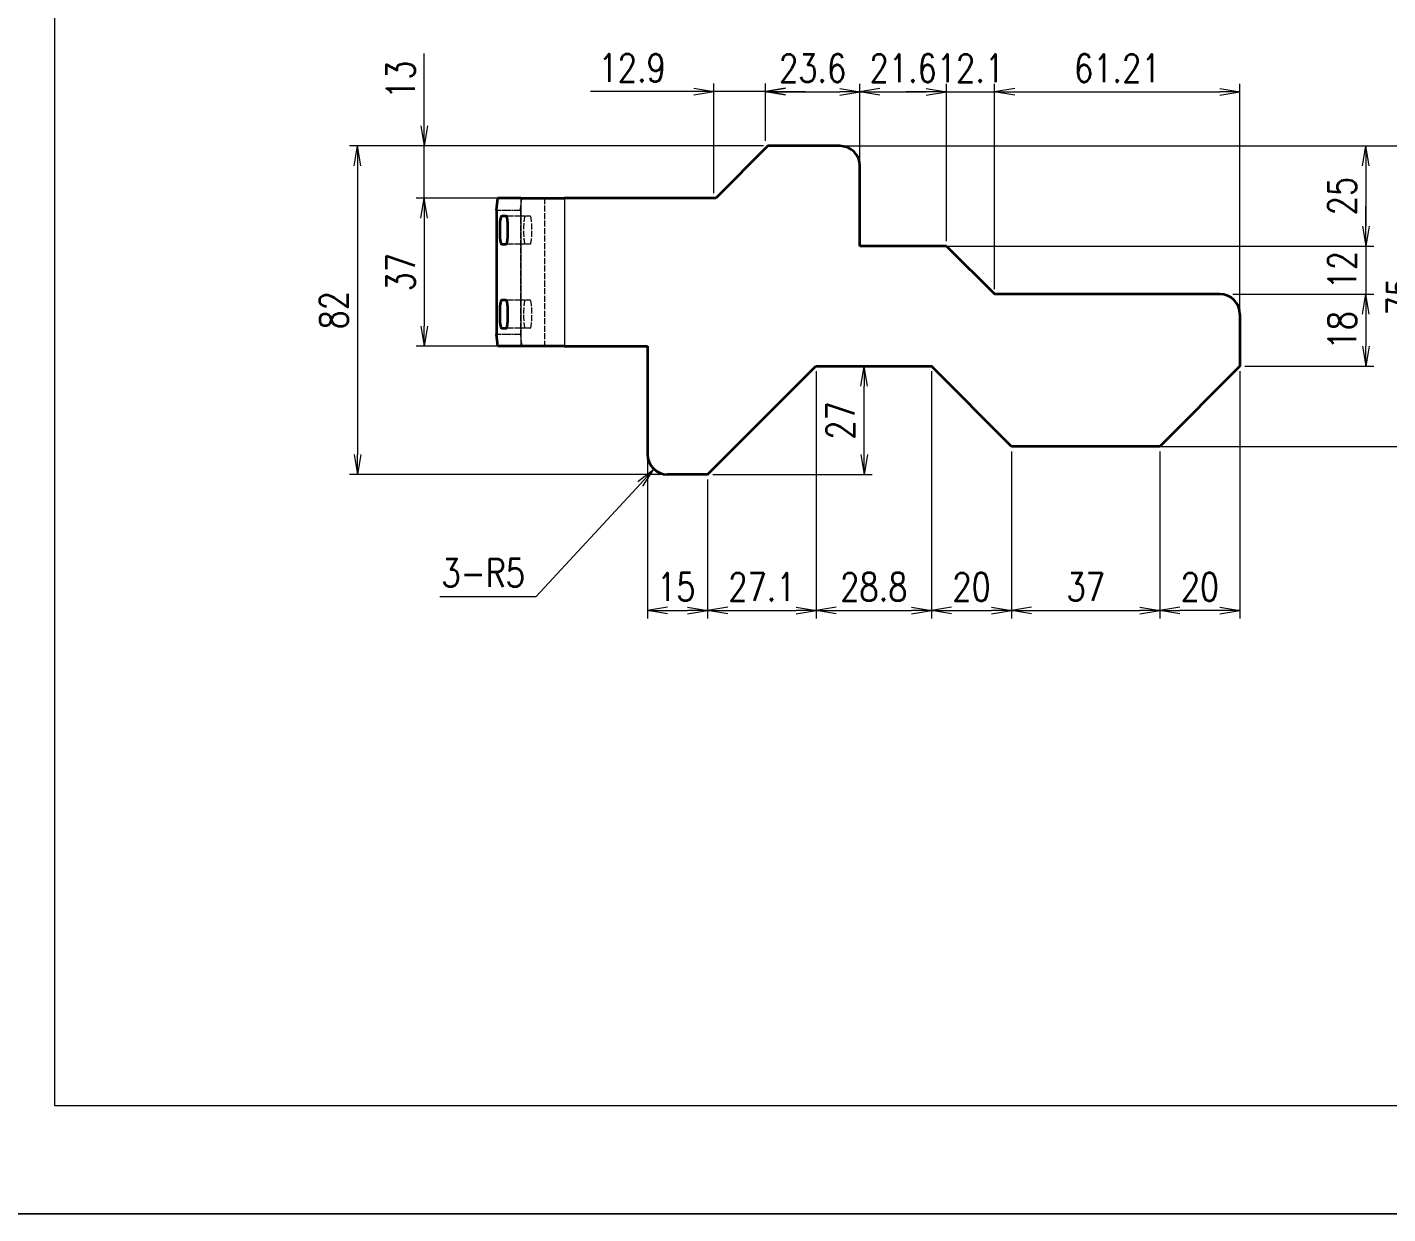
# Model space of a CAD drawing. Header units: millimetres. Extents: x 151684 to 153209, y -40906 to -39954.
# Drawn here: x 152199.3 to 152538.9, y -40906.3 to -40610.1 of the extents above; entities that cross this region are included whole.
import ezdxf

# ---------------------------------------------------------------- set-up
doc = ezdxf.new("R2010")
doc.units = ezdxf.units.MM
doc.header["$LTSCALE"] = 0.5
doc.linetypes.add('AM_ISO02W050x2', pattern=[3.75, 3, -0.75])
for name, color, linetype, lineweight in [('图框', 7, 'Continuous', 18), ('细实线', 3, 'Continuous', 18), ('虚线', 1, 'AM_ISO02W050x2', 18)]:
    doc.layers.add(name, color=color, linetype=linetype, lineweight=lineweight)
doc.layers.add('打印', color=7, linetype='Continuous', lineweight=15, plot=False)
doc.layers.add('打印-禁用', color=7, linetype='Continuous', lineweight=15, plot=False)
doc.styles.add('DIM', font='romans.shx', dxfattribs={"width": 0.8, "bigfont": 'bigfont.shx'})
doc.dimstyles.new('DEH 1-2$0', dxfattribs={"dimscale": 2, "dimtxt": 3.5, "dimasz": 2.5, "dimexe": 1, "dimexo": 0.625, "dimgap": 1.2, "dimtad": 1, "dimdsep": 46, "dimtxsty": 'DIM', "dimblk": 'OPEN', "dimcen": 0, "dimclrd": 8, "dimclre": 8, "dimclrt": 2, "dimazin": 2, "dimtfac": 0.5, "dimtmove": 0, "dimatfit": 3, "dimldrblk": 'OPEN', "dimfxl": 0, "dimtolj": 2, "dimlwd": 18, "dimlwe": 18, "dimarcsym": 0})
doc.dimstyles.new('DEH 1-2$4', dxfattribs={"dimscale": 2, "dimtxt": 3.5, "dimasz": 2.5, "dimexe": 1, "dimexo": 0.625, "dimgap": 1.2, "dimtad": 1, "dimtoh": 1, "dimdsep": 46, "dimtxsty": 'DIM', "dimblk": 'OPEN', "dimcen": 0, "dimclrd": 8, "dimclre": 8, "dimclrt": 2, "dimazin": 2, "dimtfac": 0.5, "dimtofl": 0, "dimtmove": 0, "dimatfit": 3, "dimldrblk": 'OPEN', "dimfxl": 0, "dimtolj": 2, "dimlwd": 18, "dimlwe": 18, "dimarcsym": 0})

# ---------------------------------------------------------------- blocks, each defined once
blk = doc.blocks.new('GZDEH零件A3图框V01版')
at = {"layer": '图框', "linetype": 'Continuous'}
for p, q in [((2882.49, -1554.46), (2882.49, -1832.96)), ((2882.49, -1832.96), (3272.49, -1832.96))]:
    blk.add_line(p, q, dxfattribs=at)
at = {"layer": '打印-禁用', "linetype": 'Continuous'}
blk.add_line((2857.49, -1846.46), (3277.49, -1846.46), dxfattribs=at)
blk = doc.blocks.new('DEH A3')
at = {"layer": '图框'}
blk.add_blockref('GZDEH零件A3图框V01版', (-2857.49, 1846.46), dxfattribs=at)
blk = doc.blocks.new('_Open')
at = {"color": 0, "linetype": 'ByBlock', "lineweight": -2}
for p, q in [((-1, 0.167), (0, 0)), ((-1, -0.167), (0, 0)), ((0, 0), (-1, 0))]:
    blk.add_line(p, q, dxfattribs=at)
blk = doc.blocks.new('*D26')
at = {"layer": 'Defpoints', "color": 0, "transparency": 16777216}
for p in [(152384.29, -40639.78), (152281.75, -40721.78), (152359.12, -40721.78)]:
    blk.add_point(p, dxfattribs=at)
at = {"layer": '细实线', "color": 8, "lineweight": 18, "transparency": 16777216}
for p, q in [((152383.04, -40639.78), (152279.75, -40639.78)), ((152281.75, -40644.78), (152281.75, -40716.78)), ((152357.87, -40721.78), (152279.75, -40721.78))]:
    blk.add_line(p, q, dxfattribs=at)
at = {"layer": '细实线', "color": 8, "lineweight": 18, "transparency": 16777216, "xscale": 5, "yscale": 5, "zscale": 5}
for p, rotation in [((152281.75, -40639.78), 90), ((152281.75, -40721.78), 270)]:
    blk.add_blockref('_Open', p, dxfattribs=dict(at, rotation=rotation))
at = {"layer": '细实线', "color": 2, "transparency": 16777216, "insert": (152275.85, -40680.78), "char_height": 7, "attachment_point": 5, "rotation": 90, "style": 'DIM'}
blk.add_mtext('\\A2;82', dxfattribs=at)
blk = doc.blocks.new('*D27')
at = {"layer": 'Defpoints', "color": 0, "transparency": 16777216}
for p in [(152298.4, -40639.78), (152383.56, -40639.78), (152323.79, -40652.78)]:
    blk.add_point(p, dxfattribs=at)
at = {"layer": '细实线', "color": 8, "lineweight": 18, "transparency": 16777216}
for p, q in [((152298.4, -40634.78), (152298.4, -40616.71)), ((152382.31, -40639.78), (152296.4, -40639.78)), ((152298.4, -40652.78), (152298.4, -40639.78)), ((152322.54, -40652.78), (152296.4, -40652.78)), ((152298.4, -40657.78), (152298.4, -40662.78))]:
    blk.add_line(p, q, dxfattribs=at)
at = {"layer": '细实线', "color": 8, "lineweight": 18, "transparency": 16777216, "xscale": 5, "yscale": 5, "zscale": 5}
for p, rotation in [((152298.4, -40639.78), 270), ((152298.4, -40652.78), 90)]:
    blk.add_blockref('_Open', p, dxfattribs=dict(at, rotation=rotation))
at = {"layer": '细实线', "color": 2, "transparency": 16777216, "insert": (152292.5, -40623.25), "char_height": 7, "attachment_point": 5, "rotation": 90, "style": 'DIM'}
blk.add_mtext('\\A2;13', dxfattribs=at)
blk = doc.blocks.new('*D28')
at = {"layer": 'Defpoints', "color": 0, "transparency": 16777216}
for p in [(152323.79, -40652.78), (152298.4, -40689.78), (152323.79, -40689.78)]:
    blk.add_point(p, dxfattribs=at)
at = {"layer": '细实线', "color": 8, "lineweight": 18, "transparency": 16777216}
for p, q in [((152322.54, -40652.78), (152296.4, -40652.78)), ((152298.4, -40657.78), (152298.4, -40684.78)), ((152322.54, -40689.78), (152296.4, -40689.78))]:
    blk.add_line(p, q, dxfattribs=at)
at = {"layer": '细实线', "color": 8, "lineweight": 18, "transparency": 16777216, "xscale": 5, "yscale": 5, "zscale": 5}
for p, rotation in [((152298.4, -40652.78), 90), ((152298.4, -40689.78), 270)]:
    blk.add_blockref('_Open', p, dxfattribs=dict(at, rotation=rotation))
at = {"layer": '细实线', "color": 2, "transparency": 16777216, "insert": (152292.5, -40671.28), "char_height": 7, "attachment_point": 5, "rotation": 90, "style": 'DIM'}
blk.add_mtext('\\A2;37', dxfattribs=at)
blk = doc.blocks.new('*D29')
at = {"layer": 'Defpoints', "color": 0, "transparency": 16777216}
for p in [(152383.56, -40626.17), (152383.56, -40639.78), (152370.66, -40652.78)]:
    blk.add_point(p, dxfattribs=at)
at = {"layer": '细实线', "color": 8, "lineweight": 18, "transparency": 16777216}
for p, q in [((152370.66, -40651.53), (152370.66, -40624.17)), ((152383.56, -40638.53), (152383.56, -40624.17)), ((152365.66, -40626.17), (152339.86, -40626.17)), ((152383.56, -40626.17), (152370.66, -40626.17)), ((152388.56, -40626.17), (152393.56, -40626.17))]:
    blk.add_line(p, q, dxfattribs=at)
at = {"layer": '细实线', "color": 8, "lineweight": 18, "transparency": 16777216, "xscale": 5, "yscale": 5, "zscale": 5}
blk.add_blockref('_Open', (152370.66, -40626.17), dxfattribs=at)
at = {"layer": '细实线', "color": 8, "lineweight": 18, "transparency": 16777216, "xscale": 5, "yscale": 5, "zscale": 5, "rotation": 180}
blk.add_blockref('_Open', (152383.56, -40626.17), dxfattribs=at)
at = {"layer": '细实线', "color": 2, "transparency": 16777216, "insert": (152350.26, -40620.27), "char_height": 7, "attachment_point": 5, "style": 'DIM'}
blk.add_mtext('\\A2;12.9', dxfattribs=at)
blk = doc.blocks.new('*D30')
at = {"layer": 'Defpoints', "color": 0, "transparency": 16777216}
for p in [(152407.12, -40626.29), (152383.56, -40639.78), (152407.12, -40644.78)]:
    blk.add_point(p, dxfattribs=at)
at = {"layer": '细实线', "color": 8, "lineweight": 18, "transparency": 16777216}
for p, q in [((152383.56, -40638.53), (152383.56, -40624.29)), ((152407.12, -40643.53), (152407.12, -40624.29)), ((152388.56, -40626.29), (152402.12, -40626.29))]:
    blk.add_line(p, q, dxfattribs=at)
at = {"layer": '细实线', "color": 8, "lineweight": 18, "transparency": 16777216, "xscale": 5, "yscale": 5, "zscale": 5, "rotation": 180}
blk.add_blockref('_Open', (152383.56, -40626.29), dxfattribs=at)
at = {"layer": '细实线', "color": 8, "lineweight": 18, "transparency": 16777216, "xscale": 5, "yscale": 5, "zscale": 5}
blk.add_blockref('_Open', (152407.12, -40626.29), dxfattribs=at)
at = {"layer": '细实线', "color": 2, "transparency": 16777216, "insert": (152395.34, -40620.39), "char_height": 7, "attachment_point": 5, "style": 'DIM'}
blk.add_mtext('\\A2;23.6', dxfattribs=at)
blk = doc.blocks.new('*D31')
at = {"layer": 'Defpoints', "color": 0, "transparency": 16777216}
for p in [(152428.69, -40626.29), (152407.12, -40644.78), (152428.69, -40664.78)]:
    blk.add_point(p, dxfattribs=at)
at = {"layer": '细实线', "color": 8, "lineweight": 18, "transparency": 16777216}
for p, q in [((152407.12, -40643.53), (152407.12, -40624.29)), ((152428.69, -40663.53), (152428.69, -40624.29)), ((152412.12, -40626.29), (152423.69, -40626.29))]:
    blk.add_line(p, q, dxfattribs=at)
at = {"layer": '细实线', "color": 8, "lineweight": 18, "transparency": 16777216, "xscale": 5, "yscale": 5, "zscale": 5, "rotation": 180}
blk.add_blockref('_Open', (152407.12, -40626.29), dxfattribs=at)
at = {"layer": '细实线', "color": 8, "lineweight": 18, "transparency": 16777216, "xscale": 5, "yscale": 5, "zscale": 5}
blk.add_blockref('_Open', (152428.69, -40626.29), dxfattribs=at)
at = {"layer": '细实线', "color": 2, "transparency": 16777216, "insert": (152417.91, -40620.39), "char_height": 7, "attachment_point": 5, "style": 'DIM'}
blk.add_mtext('\\A2;21.6', dxfattribs=at)
blk = doc.blocks.new('*D32')
at = {"layer": 'Defpoints', "color": 0, "transparency": 16777216}
for p in [(152440.75, -40626.29), (152428.69, -40664.78), (152440.75, -40676.78)]:
    blk.add_point(p, dxfattribs=at)
at = {"layer": '细实线', "color": 8, "lineweight": 18, "transparency": 16777216}
for p, q in [((152428.69, -40663.53), (152428.69, -40624.29)), ((152440.75, -40675.53), (152440.75, -40624.29)), ((152423.69, -40626.29), (152418.69, -40626.29)), ((152428.69, -40626.29), (152440.75, -40626.29)), ((152445.75, -40626.29), (152450.75, -40626.29))]:
    blk.add_line(p, q, dxfattribs=at)
at = {"layer": '细实线', "color": 8, "lineweight": 18, "transparency": 16777216, "xscale": 5, "yscale": 5, "zscale": 5}
blk.add_blockref('_Open', (152428.69, -40626.29), dxfattribs=at)
at = {"layer": '细实线', "color": 8, "lineweight": 18, "transparency": 16777216, "xscale": 5, "yscale": 5, "zscale": 5, "rotation": 180}
blk.add_blockref('_Open', (152440.75, -40626.29), dxfattribs=at)
at = {"layer": '细实线', "color": 2, "transparency": 16777216, "insert": (152434.72, -40620.39), "char_height": 7, "attachment_point": 5, "style": 'DIM'}
blk.add_mtext('\\A2;12.1', dxfattribs=at)
blk = doc.blocks.new('*D33')
at = {"layer": 'Defpoints', "color": 0, "transparency": 16777216}
for p in [(152407.12, -40639.78), (152425.85, -40664.78), (152533.38, -40664.78)]:
    blk.add_point(p, dxfattribs=at)
at = {"layer": '细实线', "color": 8, "lineweight": 18, "transparency": 16777216}
for p, q in [((152408.37, -40639.78), (152535.38, -40639.78)), ((152533.38, -40644.78), (152533.38, -40659.78)), ((152427.1, -40664.78), (152535.38, -40664.78))]:
    blk.add_line(p, q, dxfattribs=at)
at = {"layer": '细实线', "color": 8, "lineweight": 18, "transparency": 16777216, "xscale": 5, "yscale": 5, "zscale": 5}
for p, rotation in [((152533.38, -40639.78), 90), ((152533.38, -40664.78), 270)]:
    blk.add_blockref('_Open', p, dxfattribs=dict(at, rotation=rotation))
at = {"layer": '细实线', "color": 2, "transparency": 16777216, "insert": (152527.48, -40652.28), "char_height": 7, "attachment_point": 5, "rotation": 90, "style": 'DIM'}
blk.add_mtext('\\A2;25', dxfattribs=at)
blk = doc.blocks.new('*D34')
at = {"layer": 'Defpoints', "color": 0, "transparency": 16777216}
for p in [(152428.48, -40664.78), (152506.29, -40676.78), (152533.38, -40676.78)]:
    blk.add_point(p, dxfattribs=at)
at = {"layer": '细实线', "color": 8, "lineweight": 18, "transparency": 16777216}
for p, q in [((152533.38, -40659.78), (152533.38, -40654.78)), ((152429.73, -40664.78), (152535.38, -40664.78)), ((152533.38, -40664.78), (152533.38, -40676.78)), ((152507.54, -40676.78), (152535.38, -40676.78)), ((152533.38, -40681.78), (152533.38, -40686.78))]:
    blk.add_line(p, q, dxfattribs=at)
at = {"layer": '细实线', "color": 8, "lineweight": 18, "transparency": 16777216, "xscale": 5, "yscale": 5, "zscale": 5}
for p, rotation in [((152533.38, -40664.78), 270), ((152533.38, -40676.78), 90)]:
    blk.add_blockref('_Open', p, dxfattribs=dict(at, rotation=rotation))
at = {"layer": '细实线', "color": 2, "transparency": 16777216, "insert": (152527.48, -40670.78), "char_height": 7, "attachment_point": 5, "rotation": 90, "style": 'DIM'}
blk.add_mtext('\\A2;12', dxfattribs=at)
blk = doc.blocks.new('*D35')
at = {"layer": 'Defpoints', "color": 0, "transparency": 16777216}
for p in [(152498.98, -40676.78), (152501.96, -40694.78), (152533.38, -40694.78)]:
    blk.add_point(p, dxfattribs=at)
at = {"layer": '细实线', "color": 8, "lineweight": 18, "transparency": 16777216}
for p, q in [((152500.23, -40676.78), (152535.38, -40676.78)), ((152533.38, -40681.78), (152533.38, -40689.78)), ((152503.21, -40694.78), (152535.38, -40694.78))]:
    blk.add_line(p, q, dxfattribs=at)
at = {"layer": '细实线', "color": 8, "lineweight": 18, "transparency": 16777216, "xscale": 5, "yscale": 5, "zscale": 5}
for p, rotation in [((152533.38, -40676.78), 90), ((152533.38, -40694.78), 270)]:
    blk.add_blockref('_Open', p, dxfattribs=dict(at, rotation=rotation))
at = {"layer": '细实线', "color": 2, "transparency": 16777216, "insert": (152527.48, -40685.78), "char_height": 7, "attachment_point": 5, "rotation": 90, "style": 'DIM'}
blk.add_mtext('\\A2;18', dxfattribs=at)
blk = doc.blocks.new('*D36')
at = {"layer": 'Defpoints', "color": 0, "transparency": 16777216}
for p in [(152354.12, -40716.78), (152369.12, -40721.78), (152369.12, -40755.76)]:
    blk.add_point(p, dxfattribs=at)
at = {"layer": '细实线', "color": 8, "lineweight": 18, "transparency": 16777216}
for p, q in [((152354.12, -40718.03), (152354.12, -40757.76)), ((152369.12, -40723.03), (152369.12, -40757.76)), ((152359.12, -40755.76), (152364.12, -40755.76))]:
    blk.add_line(p, q, dxfattribs=at)
at = {"layer": '细实线', "color": 8, "lineweight": 18, "transparency": 16777216, "xscale": 5, "yscale": 5, "zscale": 5, "rotation": 180}
blk.add_blockref('_Open', (152354.12, -40755.76), dxfattribs=at)
at = {"layer": '细实线', "color": 8, "lineweight": 18, "transparency": 16777216, "xscale": 5, "yscale": 5, "zscale": 5}
blk.add_blockref('_Open', (152369.12, -40755.76), dxfattribs=at)
at = {"layer": '细实线', "color": 2, "transparency": 16777216, "insert": (152361.27, -40749.86), "char_height": 7, "attachment_point": 5, "style": 'DIM'}
blk.add_mtext('\\A2;15', dxfattribs=at)
blk = doc.blocks.new('*D37')
at = {"layer": 'Defpoints', "color": 0, "transparency": 16777216}
for p in [(152396.2, -40694.78), (152369.12, -40721.78), (152396.2, -40755.76)]:
    blk.add_point(p, dxfattribs=at)
at = {"layer": '细实线', "color": 8, "lineweight": 18, "transparency": 16777216}
for p, q in [((152396.2, -40696.03), (152396.2, -40757.76)), ((152369.12, -40723.03), (152369.12, -40757.76)), ((152374.12, -40755.76), (152391.2, -40755.76))]:
    blk.add_line(p, q, dxfattribs=at)
at = {"layer": '细实线', "color": 8, "lineweight": 18, "transparency": 16777216, "xscale": 5, "yscale": 5, "zscale": 5, "rotation": 180}
blk.add_blockref('_Open', (152369.12, -40755.76), dxfattribs=at)
at = {"layer": '细实线', "color": 8, "lineweight": 18, "transparency": 16777216, "xscale": 5, "yscale": 5, "zscale": 5}
blk.add_blockref('_Open', (152396.2, -40755.76), dxfattribs=at)
at = {"layer": '细实线', "color": 2, "transparency": 16777216, "insert": (152382.66, -40749.86), "char_height": 7, "attachment_point": 5, "style": 'DIM'}
blk.add_mtext('\\A2;27.1', dxfattribs=at)
blk = doc.blocks.new('*D38')
at = {"layer": 'Defpoints', "color": 0, "transparency": 16777216}
for p in [(152396.2, -40694.78), (152424.98, -40694.78), (152424.98, -40755.76)]:
    blk.add_point(p, dxfattribs=at)
at = {"layer": '细实线', "color": 8, "lineweight": 18, "transparency": 16777216}
for p, q in [((152396.2, -40696.03), (152396.2, -40757.76)), ((152424.98, -40696.03), (152424.98, -40757.76)), ((152401.2, -40755.76), (152419.98, -40755.76))]:
    blk.add_line(p, q, dxfattribs=at)
at = {"layer": '细实线', "color": 8, "lineweight": 18, "transparency": 16777216, "xscale": 5, "yscale": 5, "zscale": 5, "rotation": 180}
blk.add_blockref('_Open', (152396.2, -40755.76), dxfattribs=at)
at = {"layer": '细实线', "color": 8, "lineweight": 18, "transparency": 16777216, "xscale": 5, "yscale": 5, "zscale": 5}
blk.add_blockref('_Open', (152424.98, -40755.76), dxfattribs=at)
at = {"layer": '细实线', "color": 2, "transparency": 16777216, "insert": (152410.59, -40749.86), "char_height": 7, "attachment_point": 5, "style": 'DIM'}
blk.add_mtext('\\A2;28.8', dxfattribs=at)
blk = doc.blocks.new('*D39')
at = {"layer": 'Defpoints', "color": 0, "transparency": 16777216}
for p in [(152424.98, -40694.78), (152444.98, -40714.78), (152444.98, -40755.76)]:
    blk.add_point(p, dxfattribs=at)
at = {"layer": '细实线', "color": 8, "lineweight": 18, "transparency": 16777216}
for p, q in [((152424.98, -40696.03), (152424.98, -40757.76)), ((152444.98, -40716.03), (152444.98, -40757.76)), ((152429.98, -40755.76), (152439.98, -40755.76))]:
    blk.add_line(p, q, dxfattribs=at)
at = {"layer": '细实线', "color": 8, "lineweight": 18, "transparency": 16777216, "xscale": 5, "yscale": 5, "zscale": 5, "rotation": 180}
blk.add_blockref('_Open', (152424.98, -40755.76), dxfattribs=at)
at = {"layer": '细实线', "color": 8, "lineweight": 18, "transparency": 16777216, "xscale": 5, "yscale": 5, "zscale": 5}
blk.add_blockref('_Open', (152444.98, -40755.76), dxfattribs=at)
at = {"layer": '细实线', "color": 2, "transparency": 16777216, "insert": (152434.98, -40749.86), "char_height": 7, "attachment_point": 5, "style": 'DIM'}
blk.add_mtext('\\A2;20', dxfattribs=at)
blk = doc.blocks.new('*D40')
at = {"layer": 'Defpoints', "color": 0, "transparency": 16777216}
for p in [(152444.98, -40714.78), (152481.96, -40714.78), (152481.96, -40755.76)]:
    blk.add_point(p, dxfattribs=at)
at = {"layer": '细实线', "color": 8, "lineweight": 18, "transparency": 16777216}
for p, q in [((152444.98, -40716.03), (152444.98, -40757.76)), ((152481.96, -40716.03), (152481.96, -40757.76)), ((152449.98, -40755.76), (152476.96, -40755.76))]:
    blk.add_line(p, q, dxfattribs=at)
at = {"layer": '细实线', "color": 8, "lineweight": 18, "transparency": 16777216, "xscale": 5, "yscale": 5, "zscale": 5, "rotation": 180}
blk.add_blockref('_Open', (152444.98, -40755.76), dxfattribs=at)
at = {"layer": '细实线', "color": 8, "lineweight": 18, "transparency": 16777216, "xscale": 5, "yscale": 5, "zscale": 5}
blk.add_blockref('_Open', (152481.96, -40755.76), dxfattribs=at)
at = {"layer": '细实线', "color": 2, "transparency": 16777216, "insert": (152463.47, -40749.86), "char_height": 7, "attachment_point": 5, "style": 'DIM'}
blk.add_mtext('\\A2;37', dxfattribs=at)
blk = doc.blocks.new('*D41')
at = {"layer": 'Defpoints', "color": 0, "transparency": 16777216}
for p in [(152408.19, -40694.78), (152417.78, -40694.78), (152369.12, -40721.78)]:
    blk.add_point(p, dxfattribs=at)
at = {"layer": '细实线', "color": 8, "lineweight": 18, "transparency": 16777216}
for p, q in [((152416.53, -40694.78), (152406.19, -40694.78)), ((152408.19, -40716.78), (152408.19, -40699.78)), ((152370.37, -40721.78), (152410.19, -40721.78))]:
    blk.add_line(p, q, dxfattribs=at)
at = {"layer": '细实线', "color": 8, "lineweight": 18, "transparency": 16777216, "xscale": 5, "yscale": 5, "zscale": 5}
for p, rotation in [((152408.19, -40694.78), 90), ((152408.19, -40721.78), 270)]:
    blk.add_blockref('_Open', p, dxfattribs=dict(at, rotation=rotation))
at = {"layer": '细实线', "color": 2, "transparency": 16777216, "insert": (152402.29, -40708.28), "char_height": 7, "attachment_point": 5, "rotation": 90, "style": 'DIM'}
blk.add_mtext('\\A2;27', dxfattribs=at)
blk = doc.blocks.new('*D42')
at = {"layer": 'Defpoints', "color": 0, "transparency": 16777216}
for p in [(152402.01, -40639.78), (152477.37, -40714.78), (152548.06, -40714.78)]:
    blk.add_point(p, dxfattribs=at)
at = {"layer": '细实线', "color": 8, "lineweight": 18, "transparency": 16777216}
for p, q in [((152403.26, -40639.78), (152550.06, -40639.78)), ((152548.06, -40644.78), (152548.06, -40709.78)), ((152478.62, -40714.78), (152550.06, -40714.78))]:
    blk.add_line(p, q, dxfattribs=at)
at = {"layer": '细实线', "color": 8, "lineweight": 18, "transparency": 16777216, "xscale": 5, "yscale": 5, "zscale": 5}
for p, rotation in [((152548.06, -40639.78), 90), ((152548.06, -40714.78), 270)]:
    blk.add_blockref('_Open', p, dxfattribs=dict(at, rotation=rotation))
at = {"layer": '细实线', "color": 2, "transparency": 16777216, "insert": (152542.16, -40677.28), "char_height": 7, "attachment_point": 5, "rotation": 90, "style": 'DIM'}
blk.add_mtext('\\A2;75', dxfattribs=at)
blk = doc.blocks.new('*D43')
at = {"layer": 'Defpoints', "color": 0, "transparency": 16777216}
for p in [(152501.96, -40626.29), (152440.75, -40676.78), (152501.96, -40681.78)]:
    blk.add_point(p, dxfattribs=at)
at = {"layer": '细实线', "color": 8, "lineweight": 18, "transparency": 16777216}
for p, q in [((152440.75, -40675.53), (152440.75, -40624.29)), ((152501.96, -40680.53), (152501.96, -40624.29)), ((152445.75, -40626.29), (152496.96, -40626.29))]:
    blk.add_line(p, q, dxfattribs=at)
at = {"layer": '细实线', "color": 8, "lineweight": 18, "transparency": 16777216, "xscale": 5, "yscale": 5, "zscale": 5, "rotation": 180}
blk.add_blockref('_Open', (152440.75, -40626.29), dxfattribs=at)
at = {"layer": '细实线', "color": 8, "lineweight": 18, "transparency": 16777216, "xscale": 5, "yscale": 5, "zscale": 5}
blk.add_blockref('_Open', (152501.96, -40626.29), dxfattribs=at)
at = {"layer": '细实线', "color": 2, "transparency": 16777216, "insert": (152471.36, -40620.39), "char_height": 7, "attachment_point": 5, "style": 'DIM'}
blk.add_mtext('\\A2;61.21', dxfattribs=at)
blk = doc.blocks.new('*D44')
at = {"layer": 'Defpoints', "color": 0, "transparency": 16777216}
for p in [(152501.96, -40694.78), (152481.96, -40714.78), (152481.96, -40755.76)]:
    blk.add_point(p, dxfattribs=at)
at = {"layer": '细实线', "color": 8, "lineweight": 18, "transparency": 16777216}
for p, q in [((152501.96, -40696.03), (152501.96, -40757.76)), ((152481.96, -40716.03), (152481.96, -40757.76)), ((152496.96, -40755.76), (152486.96, -40755.76))]:
    blk.add_line(p, q, dxfattribs=at)
at = {"layer": '细实线', "color": 8, "lineweight": 18, "transparency": 16777216, "xscale": 5, "yscale": 5, "zscale": 5, "rotation": 180}
blk.add_blockref('_Open', (152481.96, -40755.76), dxfattribs=at)
at = {"layer": '细实线', "color": 8, "lineweight": 18, "transparency": 16777216, "xscale": 5, "yscale": 5, "zscale": 5}
blk.add_blockref('_Open', (152501.96, -40755.76), dxfattribs=at)
at = {"layer": '细实线', "color": 2, "transparency": 16777216, "insert": (152491.96, -40749.86), "char_height": 7, "attachment_point": 5, "style": 'DIM'}
blk.add_mtext('\\A2;20', dxfattribs=at)
blk = doc.blocks.new('*D45')
at = {"layer": 'Defpoints', "color": 0, "transparency": 16777216}
for p in [(152359.12, -40716.78), (152355.72, -40720.45)]:
    blk.add_point(p, dxfattribs=at)
at = {"layer": '细实线', "color": 8, "lineweight": 18, "transparency": 16777216}
for p, q in [((152326.29, -40752.22), (152352.33, -40724.11)), ((152302.29, -40752.22), (152326.29, -40752.22))]:
    blk.add_line(p, q, dxfattribs=at)
at = {"layer": '细实线', "color": 8, "lineweight": 18, "transparency": 16777216, "xscale": 5, "yscale": 5, "zscale": 5, "rotation": 47.19033844178344}
blk.add_blockref('_Open', (152355.72, -40720.45), dxfattribs=at)
at = {"layer": '细实线', "color": 2, "transparency": 16777216, "insert": (152313.09, -40746.32), "char_height": 7, "attachment_point": 5, "style": 'DIM'}
blk.add_mtext('\\A2;{\\Fromans,bigfont|c134;3-}R5', dxfattribs=at)

msp = doc.modelspace()

# ---------------------------------------------------------------- linework, layer by layer
at = {"color": 7, "lineweight": 35, "ltscale": 0.459619}
msp.add_line((152384.122, -40639.779), (152371.122, -40652.779), dxfattribs=at)
at = {"color": 7, "lineweight": 35, "ltscale": 0.45}
msp.add_line((152402.122, -40639.779), (152384.122, -40639.779), dxfattribs=at)
at = {"color": 7, "lineweight": 35}
for p, q in [((152407.122, -40664.779), (152407.122, -40644.779)), ((152371.122, -40652.779), (152333.383, -40652.779)), ((152316.424, -40655.779), (152316.424, -40686.779)), ((152428.752, -40664.779), (152407.122, -40664.779)), ((152496.965, -40676.779), (152440.752, -40676.779)), ((152333.383, -40689.779), (152354.122, -40689.779)), ((152354.122, -40689.779), (152354.122, -40716.779)), ((152369.122, -40721.779), (152396.122, -40694.779)), ((152396.122, -40694.779), (152424.98, -40694.779)), ((152444.98, -40714.779), (152424.98, -40694.779)), ((152501.965, -40694.779), (152481.965, -40714.779)), ((152481.965, -40714.779), (152444.98, -40714.779))]:
    msp.add_line(p, q, dxfattribs=at)
at = {"color": 7, "lineweight": 35, "ltscale": 0.075555}
for p, q in [((152316.424, -40655.779), (152316.79, -40652.779)), ((152316.79, -40689.779), (152316.424, -40686.779))]:
    msp.add_line(p, q, dxfattribs=at)
at = {"color": 7, "lineweight": 35, "ltscale": 0.141885}
msp.add_line((152322.465, -40652.779), (152316.79, -40652.779), dxfattribs=at)
at = {"color": 7, "lineweight": 13}
for p, q in [((152322.465, -40652.779), (152322.465, -40689.779)), ((152333.383, -40652.779), (152333.383, -40689.779))]:
    msp.add_line(p, q, dxfattribs=at)
at = {"color": 7, "lineweight": 35, "ltscale": 0.27295}
for p, q in [((152322.465, -40652.779), (152333.383, -40652.779)), ((152333.383, -40689.779), (152322.465, -40689.779))]:
    msp.add_line(p, q, dxfattribs=at)
at = {"color": 7, "lineweight": 35, "ltscale": 0.030467}
for p, q in [((152318.862, -40657.279), (152317.643, -40657.279)), ((152317.643, -40664.279), (152318.862, -40664.279)), ((152318.862, -40678.279), (152317.643, -40678.279)), ((152317.643, -40685.279), (152318.862, -40685.279))]:
    msp.add_line(p, q, dxfattribs=at)
at = {"color": 7, "lineweight": 35, "ltscale": 0.424264}
msp.add_line((152428.752, -40664.779), (152440.752, -40676.779), dxfattribs=at)
at = {"color": 7, "lineweight": 35, "ltscale": 0.325}
msp.add_line((152501.965, -40681.779), (152501.965, -40694.779), dxfattribs=at)
at = {"color": 7, "lineweight": 35, "ltscale": 0.097495}
msp.add_line((152320.69, -40689.779), (152316.79, -40689.779), dxfattribs=at)
at = {"color": 7, "lineweight": 35, "ltscale": 0.044389}
msp.add_line((152322.465, -40689.779), (152320.69, -40689.779), dxfattribs=at)
at = {"color": 7, "lineweight": 35, "ltscale": 0.25}
msp.add_line((152369.122, -40721.779), (152359.122, -40721.779), dxfattribs=at)
at = {"color": 7, "lineweight": 35}
for centre, start, end in [((152402.122, -40644.779), 0, 90), ((152496.965, -40681.779), 0, 90), ((152359.122, -40716.779), 180, 270)]:
    msp.add_arc(centre, 5, start, end, dxfattribs=at)
for centre, start_param, end_param in [((152317.643, -40660.779), 3.1415927, 6.2831853), ((152318.862, -40660.779), 6.2831853, 9.424778), ((152317.643, -40681.779), 3.1415927, 6.2831853), ((152318.862, -40681.779), 6.2831853, 9.424778)]:
    msp.add_ellipse(centre, major_axis=(0, -3.5), ratio=0.1218693, start_param=start_param, end_param=end_param, dxfattribs=at)
at = {"layer": '打印'}
msp.add_lwpolyline([(152156.1, -40312.335), (152996.1, -40312.335), (152996.1, -40906.335), (152156.1, -40906.335)], close=True, dxfattribs=at)
at = {"layer": '虚线', "ltscale": 0.075555}
for p, q in [((152322.379, -40655.779), (152322.745, -40652.779)), ((152322.379, -40686.779), (152322.745, -40689.779))]:
    msp.add_line(p, q, dxfattribs=at)
at = {"layer": '虚线'}
for p, q in [((152328.42, -40652.779), (152328.42, -40689.779)), ((152333.383, -40652.779), (152333.383, -40689.779)), ((152322.379, -40655.779), (152322.379, -40686.779))]:
    msp.add_line(p, q, dxfattribs=at)
at = {"layer": '虚线', "ltscale": 0.148882}
for p, q in [((152316.424, -40655.779), (152322.379, -40655.779)), ((152324.817, -40657.279), (152318.862, -40657.279)), ((152324.817, -40664.279), (152318.862, -40664.279)), ((152324.817, -40678.279), (152318.862, -40678.279)), ((152316.424, -40686.779), (152322.379, -40686.779)), ((152324.817, -40685.279), (152318.862, -40685.279))]:
    msp.add_line(p, q, dxfattribs=at)
at = {"layer": '虚线'}
for centre, start_param, end_param in [((152323.598, -40660.779), 3.1415927, 6.2831853), ((152324.817, -40660.779), 6.2831853, 9.424778), ((152323.598, -40681.779), 3.1415927, 6.2831853), ((152324.817, -40681.779), 6.2831853, 9.424778)]:
    msp.add_ellipse(centre, major_axis=(0, -3.5), ratio=0.1218693, start_param=start_param, end_param=end_param, dxfattribs=at)

# ---------------------------------------------------------------- block references
at = {"layer": '图框', "xscale": 2, "yscale": 2, "zscale": 2}
msp.add_blockref('DEH A3', (152156.1, -40906.335), dxfattribs=at)

# ---------------------------------------------------------------- dimensions: what is measured, and where the dimension line sits
at = {"layer": '细实线'}
for base, p1, p2, picture, middle in [((152383.562, -40626.172), (152370.659, -40652.779), (152383.562, -40639.779), '*D29', (152350.259, -40626.172)), ((152428.689, -40626.291), (152407.122, -40644.779), (152428.689, -40664.779), '*D31', (152417.906, -40626.291)), ((152440.752, -40626.291), (152428.689, -40664.779), (152440.752, -40676.779), '*D32', (152434.72, -40626.291)), ((152369.122, -40755.76), (152354.122, -40716.779), (152369.122, -40721.779), '*D36', (152361.267, -40755.76))]:
    dim = msp.add_linear_dim(base=base, p1=p1, p2=p2, dimstyle='DEH 1-2$0', override={"dimdec": 1}, dxfattribs=at)
    dim.commit()
    dim.dimension.update_dxf_attribs({"geometry": picture, "text_midpoint": middle, "dimtype": 160})
for base, p1, p2, picture, middle in [((152407.122, -40626.291), (152383.562, -40639.779), (152407.122, -40644.779), '*D30', (152395.342, -40620.391)), ((152396.204, -40755.76), (152369.122, -40721.779), (152396.204, -40694.779), '*D37', (152382.663, -40749.86)), ((152424.98, -40755.76), (152396.204, -40694.779), (152424.98, -40694.779), '*D38', (152410.592, -40749.86)), ((152444.98, -40755.76), (152424.98, -40694.779), (152444.98, -40714.779), '*D39', (152434.98, -40749.86)), ((152481.965, -40755.76), (152444.98, -40714.779), (152481.965, -40714.779), '*D40', (152463.472, -40749.86))]:
    dim = msp.add_linear_dim(base=base, p1=p1, p2=p2, dimstyle='DEH 1-2$0', override={"dimdec": 1}, dxfattribs=at)
    dim.commit()
    dim.dimension.update_dxf_attribs({"geometry": picture, "text_midpoint": middle})
for base, p1, p2, picture, middle in [((152501.965, -40626.291), (152440.752, -40676.779), (152501.965, -40681.779), '*D43', (152471.358, -40620.391)), ((152481.965, -40755.76), (152501.965, -40694.779), (152481.965, -40714.779), '*D44', (152491.965, -40749.86))]:
    dim = msp.add_linear_dim(base=base, p1=p1, p2=p2, dimstyle='DEH 1-2$0', dxfattribs=at)
    dim.commit()
    dim.dimension.update_dxf_attribs({"geometry": picture, "text_midpoint": middle})
for base, p1, p2, picture, middle in [((152298.4, -40639.779), (152323.786, -40652.779), (152383.562, -40639.779), '*D27', (152292.5, -40623.245)), ((152281.747, -40721.779), (152384.293, -40639.779), (152359.122, -40721.779), '*D26', (152275.847, -40680.779)), ((152548.06, -40714.779), (152402.013, -40639.779), (152477.37, -40714.779), '*D42', (152542.16, -40677.279)), ((152533.375, -40664.779), (152407.122, -40639.779), (152425.849, -40664.779), '*D33', (152527.475, -40652.279)), ((152298.4, -40689.779), (152323.786, -40652.779), (152323.786, -40689.779), '*D28', (152292.5, -40671.279)), ((152533.375, -40694.779), (152498.978, -40676.779), (152501.965, -40694.779), '*D35', (152527.475, -40685.779)), ((152408.19, -40694.779), (152369.122, -40721.779), (152417.784, -40694.779), '*D41', (152402.29, -40708.279))]:
    dim = msp.add_linear_dim(base=base, p1=p1, p2=p2, angle=90, dimstyle='DEH 1-2$0', override={"dimdec": 1}, dxfattribs=at)
    dim.commit()
    dim.dimension.update_dxf_attribs({"geometry": picture, "text_midpoint": middle})
dim = msp.add_linear_dim(base=(152533.375, -40676.779), p1=(152428.48, -40664.779), p2=(152506.293, -40676.779), angle=90, dimstyle='DEH 1-2$0', override={"dimdec": 1}, dxfattribs=at)
dim.commit()
dim.dimension.update_dxf_attribs({"geometry": '*D34', "text_midpoint": (152533.375, -40670.779), "dimtype": 160})
dim = msp.add_radius_dim(center=(152359.122, -40716.779), mpoint=(152355.724, -40720.447), text='{\\Fromans,bigfont|c134;3-}<>', dimstyle='DEH 1-2$4', dxfattribs=at)
dim.commit()
dim.dimension.update_dxf_attribs({"geometry": '*D45', "text_midpoint": (152313.088, -40752.224), "dimtype": 164})

doc.saveas('drawing.dxf')
